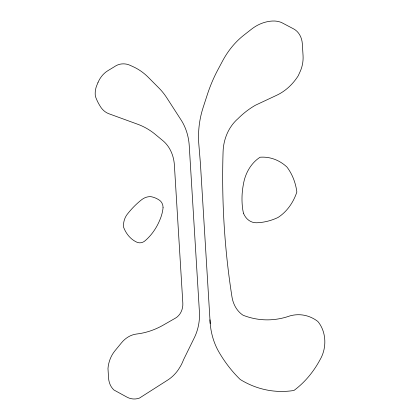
<?xml version="1.0" encoding="UTF-8"?>
<svg xmlns="http://www.w3.org/2000/svg" width="420" height="420" viewBox="0 0 420 420"><rect width="100%" height="100%" fill="white"/><g stroke="black" fill="none" stroke-linecap="round" stroke-linejoin="round"><path stroke-width="0.63" d="M210.189 323.321L210.404 325.594A62.795 51.55 -84.2 0 0 219.041 352.228A143.015 117.406 -84.2 0 0 240.224 379.491A114.209 93.76 -84.2 0 0 293.932 390.479A94.253 77.38 -84.2 0 0 320.129 359.583A29.694 24.376 -84.2 0 0 317.798 321.426A45.449 37.312 -84.2 0 0 289.868 315.919A96.716 79.396 -84.2 0 1 243.059 315.226A27.904 22.906 -84.2 0 1 231.961 296.814A648.958 532.76 -84.2 0 1 223.083 151.652A40.824 33.516 -84.2 0 1 230.239 127.733L231.95 125.223A40.824 33.516 -84.2 0 1 237.93 118.718A96.269 79.034 -84.2 0 1 255.402 105.242L276.769 95.23A57.351 47.082 -84.2 0 0 298.231 75.779L300.169 71.505A27.951 22.948 -84.2 0 0 303.056 55.645L302.337 43.853A18.548 15.23 -84.2 0 0 293.711 28.943L281.468 22.491A31.967 26.245 -84.2 0 0 274.586 21.021L272.228 21.042A49.854 40.929 -84.2 0 0 251.422 29.248L243.868 35.165A82.163 67.452 -84.2 0 0 222.611 60.905L217.891 69.746A134.001 110.008 -84.2 0 0 207.37 94.511L203.144 107.499A78.083 64.103 -84.2 0 0 198.844 144.401L200.403 163.312L210.189 323.321L209.974 319.788M163.06 207.506L162.913 209.05A34.66 28.455 -84.2 0 1 159.957 219.671A53.24 43.706 -84.2 0 1 145.22 240.655A10.663 8.757 -84.2 0 1 138.222 242.655L136.82 242.183A30.266 24.848 -84.2 0 1 123.554 227.115A16.102 13.22 -84.2 0 1 123.606 223.655L123.758 222.506A16.102 13.22 -84.2 0 1 124.619 219.166L125.034 218.106A16.102 13.22 -84.2 0 1 127.27 214.274A89.292 73.3 -84.2 0 1 141.677 199.694A18.338 15.052 -84.2 0 1 150.916 196.665A31.185 25.599 -84.2 0 1 159.579 200.298A8.857 7.271 -84.2 0 1 163.06 207.506M97.981 82.567L96.81 85.36A17.509 14.374 -84.2 0 0 95.366 96.243A47.591 39.071 -84.2 0 0 99.928 105.814L101.084 107.625A21.462 17.619 -84.2 0 0 108.922 113.757L137.702 124.252A82.168 67.457 -84.2 0 1 154.177 133.471L162.335 140.222A34.057 27.956 -84.2 0 1 174.389 165.113L182.826 303.072A14.837 12.18 -84.2 0 1 175.497 318.098L163.364 325.048A95.419 78.33 -84.2 0 1 139.472 333.622L136.264 334.068A28.812 23.651 -84.2 0 0 121.548 342.752L114.917 350.831A28.046 23.021 -84.2 0 0 107.977 368.498L108.554 377.969A17.314 14.217 -84.2 0 0 113.936 389.996L126.998 397.147A22.055 18.107 -84.2 0 0 139.44 398.092L167.921 379.927A40.787 33.485 -84.2 0 0 178.337 369.7L180.653 365.972A40.787 33.485 -84.2 0 0 183.466 359.882L194.303 337.806A43.307 35.553 -84.2 0 0 199.411 311.897L189.252 145.803A49.607 40.724 -84.2 0 0 181.062 119.936L166.834 97.886A67.977 55.807 -84.2 0 0 158.981 88.085L148.297 77.338A67.058 55.052 -84.2 0 0 133.361 66.812L130.106 65.321A23.567 19.346 -84.2 0 0 121.412 63.971L120.183 64.176A20.795 17.073 -84.2 0 0 114.35 66.764L107.825 70.723A25.494 20.927 -84.2 0 0 97.981 82.567M243.437 213.171L242.786 209.827A62.738 51.508 -84.2 0 1 243.369 184.501A37.432 30.728 -84.2 0 1 260.08 157.232A50.09 41.123 -84.2 0 1 286.918 167.018A49.628 40.745 -84.2 0 1 296.851 192.003A47.124 38.687 -84.2 0 1 278.03 217.466A75.059 61.619 -84.2 0 1 256.536 222.768A17.887 14.684 -84.2 0 1 243.437 213.171"/></g></svg>
